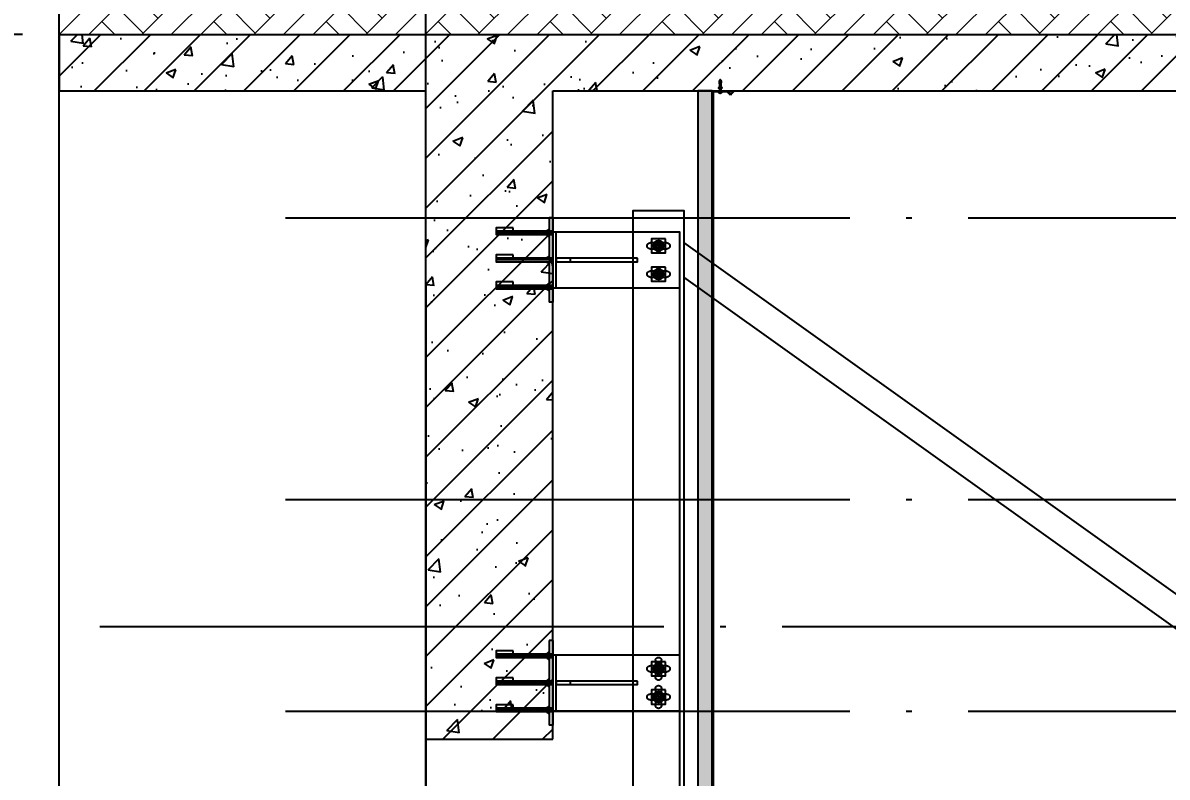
# Model space of a CAD drawing. Header units: millimetres. Extents: x 434053 to 1059003, y -2417481 to 936527.
# Drawn here: x 533379 to 537435, y -2235370 to -2232695 of the extents above; entities that cross this region are included whole.
import ezdxf

# ---------------------------------------------------------------- set-up
doc = ezdxf.new("R2010")
doc.units = ezdxf.units.MM
doc.header["$LTSCALE"] = 1000
doc.header["$MEASUREMENT"] = 0
for name, pattern in [('CENTER', [2, 1.25, -0.25, 0.25, -0.25]), ('DOTE', [2.4200000000000004, 2, -0.2, 0.02, -0.2]), ('HIDDEN', [9.524999999999999, 6.35, -3.175])]:
    doc.linetypes.add(name, pattern=pattern)
doc.layers.get('Defpoints').update_dxf_attribs({"color": 6})
doc.layers.add('A-DETL-0001', color=4, linetype='Continuous', lineweight=15)
for name, color, linetype in [('ALUM', 1, 'Continuous'), ('AXIS', 3, 'Continuous'), ('DOTE', 16, 'DOTE'), ('ELASTROMER-V', 241, 'Continuous'), ('FASTENER', 191, 'Continuous'), ('GRID', 8, 'CENTER'), ('INSUL', 8, 'HIDDEN'), ('PUB_DIM', 83, 'Continuous'), ('PUB_HATCH', 8, 'Continuous'), ('SILICONE', 8, 'Continuous'), ('STEEL', 3, 'Continuous'), ('STEEL-V', 71, 'Continuous'), ('WALL', 5, 'Continuous')]:
    doc.layers.add(name, color=color, linetype=linetype)
doc.styles.add('_TCH_DIM_T3', font='SIMPLEX', dxfattribs={"width": 0.7058823529411765, "bigfont": 'GBCBIG'})
doc.dimstyles.new('_TCH_ARCH&&50', dxfattribs={"dimtxt": 127.5, "dimasz": 50, "dimexe": 125, "dimexo": 150, "dimgap": 61.25000000000001, "dimtad": 1, "dimdec": 0, "dimzin": 0, "dimdsep": 46, "dimtxsty": '_TCH_DIM_T3', "dimblk": 'ARCHTICK', "dimcen": 0.09, "dimclrt": 7, "dimazin": 2, "dimtfac": 1, "dimtdec": 0, "dimtix": 1, "dimtmove": 2, "dimatfit": 3, "dimfxl": 1, "dimtolj": 1, "dimtzin": 0, "dimarcsym": 0})
pattern_1 = [(45, (-1713816.564053446, -1462982.770222605), (-88.38834764831843, 88.38834764831844), []), (49.99999999999999, (-1713816.564053446, -1462982.770222605), (358.6300913003767, -31.37606749129755), [37.5, -412.5]), (355, (-1713816.564053446, -1462982.770222605), (-69.3756668065, 376.0960668500059), [30, -330]), (100.4514, (-1713786.678213446, -1462985.384892605), (289.2546908570108, 344.7197710304768), [31.870095, -350.571056]), (46.18420000000002, (-1713816.564053446, -1462882.770222605), (533.6205243128222, -82.75950716450905), [56.24999999999999, -618.7499999999999]), (96.6356, (-1713772.095680946, -1462889.666876104), (467.3313527743517, 487.0589354502209), [47.805144, -525.8565]), (351.1842, (-1713816.564053446, -1462882.770222605), (467.3309725668136, 487.0593004626623), [45, -495]), (21, (-1713766.564053446, -1462907.770222605), (298.4535260592309, -201.3094453326694), [37.5, -412.5]), (326.0000000000001, (-1713766.564053446, -1462907.770222605), (121.6576659607909, 362.5750225234265), [30, -330]), (71.4514, (-1713741.692936945, -1462924.546025604), (420.111314290745, 161.2652483549762), [31.870095, -350.571056]), (37.50000000000001, (-1713816.564053446, -1462982.770222605), (6.079927658645334, 166.4469269156558), [0, -326, 0, -335, 0, -331.25]), (7.499999999999999, (-1713816.564053446, -1462982.770222605), (131.5347687210743, 197.2058559411801), [0, -191, 0, -318.5, 0, -126.25]), (327.5, (-1713928.064053446, -1462982.770222605), (266.9112180862045, -11.27743586718988), [0, -125, 0, -390, 0, -517.5]), (317.5, (-1713978.064053446, -1462982.770222605), (291.5930846711931, 50.05249116615887), [0, -162.5, 0, -259, 0, -367.5])]

# ---------------------------------------------------------------- blocks, each defined once
blk = doc.blocks.new('*U520')
at = {"layer": 'GRID', "linetype": 'ByBlock'}
for p, q in [((-96, 0), (-96, -200)), ((0, 0), (0, -200)), ((96, 0), (96, -200))]:
    blk.add_line(p, q, dxfattribs=at)
at = {"layer": 'SILICONE', "linetype": 'ByBlock'}
for p, q in [((-89, -1), (-103, -1)), ((-89, -2), (-103, -2)), ((-89, -3), (-103, -3)), ((-89, -4), (-103, -4)), ((-102, -5), (-103, -5)), ((-102, -6), (-103, -6)), ((-102, -7), (-103, -7)), ((-102, -8), (-103, -8)), ((-102, -9), (-103, -9)), ((-102, -10), (-103, -10)), ((-102, -11), (-103, -11)), ((-89, -5), (-90, -5)), ((-89, -6), (-90, -6)), ((-89, -7), (-90, -7)), ((-89, -8), (-90, -8)), ((-89, -9), (-90, -9)), ((-89, -10), (-90, -10)), ((-89, -11), (-90, -11)), ((7, -1), (-7, -1)), ((7, -2), (-7, -2)), ((7, -3), (-7, -3)), ((7, -4), (-7, -4)), ((-6, -5), (-7, -5)), ((-6, -6), (-7, -6)), ((-6, -7), (-7, -7)), ((-6, -8), (-7, -8)), ((-6, -9), (-7, -9)), ((-6, -10), (-7, -10)), ((-6, -11), (-7, -11)), ((7, -5), (6, -5)), ((7, -6), (6, -6)), ((7, -7), (6, -7)), ((7, -8), (6, -8)), ((7, -9), (6, -9)), ((7, -10), (6, -10)), ((7, -11), (6, -11)), ((103, -1), (89, -1)), ((103, -2), (89, -2)), ((103, -3), (89, -3)), ((103, -4), (89, -4)), ((90, -5), (89, -5)), ((90, -6), (89, -6)), ((90, -7), (89, -7)), ((90, -8), (89, -8)), ((90, -9), (89, -9)), ((90, -10), (89, -10)), ((90, -11), (89, -11)), ((103, -5), (102, -5)), ((103, -6), (102, -6)), ((103, -7), (102, -7)), ((103, -8), (102, -8)), ((103, -9), (102, -9)), ((103, -10), (102, -10)), ((103, -11), (102, -11))]:
    blk.add_line(p, q, dxfattribs=at)
for centre, radius, start, end in [((-96.75735931290546, -6.75735931287636), 14.24264068711898, 201.5981609834777, 248.4018390149718), ((-96.75735931290546, -6.75735931287636), 13.24264068711898, 203.3215476098653, 246.6784523904648), ((-96.75735931290546, -6.75735931287636), 12.24264068711898, 205.3551526339739, 244.6448473686435), ((-96.75735931290546, -6.75735931287636), 11.24264068711898, 207.7955251478952, 242.2044748491145), ((-96.75735931290546, -6.75735931287636), 10.24264068711898, 210.786778269176, 239.213221730824), ((-96.75735931290546, -6.75735931287636), 9.242640687118977, 214.5568206108043, 235.4431793903552), ((-96.75735931290546, -6.75735931287636), 8.242640687118977, 219.4970855409044, 230.5029144567482), ((-95.24264068715274, -6.75735931287636), 14.24264068711898, 291.5981609834777, 338.4018390165223), ((-95.24264068715274, -6.75735931287636), 13.24264068711898, 293.3215476095352, 336.6784523901347), ((-95.24264068715274, -6.75735931287636), 12.24264068711898, 295.3551526339739, 334.6448473660261), ((-95.24264068715274, -6.75735931287636), 11.24264068711898, 297.7955251478951, 332.2044748521048), ((-95.24264068715274, -6.75735931287636), 10.24264068711898, 300.786778269176, 329.2132217308239), ((-95.24264068715274, -6.75735931287636), 9.242640687118977, 304.5568206126506, 325.4431793873494), ((-95.24264068715274, -6.75735931287636), 8.242640687118977, 309.4970855432518, 320.5029144567482), ((-0.7573593128763605, -6.75735931287636), 14.24264068711898, 201.5981609834777, 248.4018390149718), ((-0.7573593128763605, -6.75735931287636), 13.24264068711898, 203.3215476098653, 246.6784523904648), ((-0.7573593128763605, -6.75735931287636), 12.24264068711898, 205.3551526339739, 244.6448473686435), ((-0.7573593128763605, -6.75735931287636), 11.24264068711898, 207.7955251478952, 242.2044748491145), ((-0.7573593128763605, -6.75735931287636), 10.24264068711898, 210.786778269176, 239.213221730824), ((-0.7573593128763605, -6.75735931287636), 9.242640687118977, 214.5568206108043, 235.4431793903552), ((-0.7573593128763605, -6.75735931287636), 8.242640687118977, 219.4970855409044, 230.5029144567482), ((0.7573593128763605, -6.75735931287636), 14.24264068711898, 291.5981609834777, 338.4018390165223), ((0.7573593128763605, -6.75735931287636), 13.24264068711898, 293.3215476095352, 336.6784523901347), ((0.7573593128763605, -6.75735931287636), 12.24264068711898, 295.3551526339739, 334.6448473660261), ((0.7573593128763605, -6.75735931287636), 11.24264068711898, 297.7955251478951, 332.2044748521048), ((0.7573593128763605, -6.75735931287636), 10.24264068711898, 300.786778269176, 329.2132217308239), ((0.7573593128763605, -6.75735931287636), 9.242640687118977, 304.5568206126506, 325.4431793873494), ((0.7573593128763605, -6.75735931287636), 8.242640687118977, 309.4970855432518, 320.5029144567482), ((95.24264068709454, -6.75735931287636), 14.24264068711898, 201.5981609834777, 248.4018390149718), ((95.24264068709454, -6.75735931287636), 13.24264068711898, 203.3215476098653, 246.6784523904648), ((95.24264068709454, -6.75735931287636), 12.24264068711898, 205.3551526339739, 244.6448473686435), ((95.24264068709454, -6.75735931287636), 11.24264068711898, 207.7955251478952, 242.2044748491145), ((95.24264068709454, -6.75735931287636), 10.24264068711898, 210.786778269176, 239.213221730824), ((95.24264068709454, -6.75735931287636), 9.242640687118977, 214.5568206108043, 235.4431793903552), ((95.24264068709454, -6.75735931287636), 8.242640687118977, 219.4970855409044, 230.5029144567482), ((96.75735931284726, -6.75735931287636), 14.24264068711898, 291.5981609834777, 338.4018390165223), ((96.75735931284726, -6.75735931287636), 13.24264068711898, 293.3215476095352, 336.6784523901347), ((96.75735931284726, -6.75735931287636), 12.24264068711898, 295.3551526339739, 334.6448473660261), ((96.75735931284726, -6.75735931287636), 11.24264068711898, 297.7955251478951, 332.2044748521048), ((96.75735931284726, -6.75735931287636), 10.24264068711898, 300.786778269176, 329.2132217308239), ((96.75735931284726, -6.75735931287636), 9.242640687118977, 304.5568206126506, 325.4431793873494), ((96.75735931284726, -6.75735931287636), 8.242640687118977, 309.4970855432518, 320.5029144567482)]:
    blk.add_arc(centre, radius, start, end, dxfattribs=at)
at = {"layer": 'STEEL', "linetype": 'ByBlock'}
for p, q in [((-150, 0), (-150, -12)), ((150, 0), (-150, 0)), ((150, 0), (150, -12)), ((-102, -12), (-150, -12)), ((-21, -12), (-90.0000000000291, -12)), ((-6, -12), (-21, -12)), ((90, -12), (6, -12)), ((150, -12), (102, -12))]:
    blk.add_line(p, q, dxfattribs=at)
for points in [[(-103, 0), (-103, -12)], [(-89, -12), (-89, 0)], [(-7, 0), (-7, -12)], [(7, -12), (7, 0)], [(89, 0), (89, -12)], [(103, -12), (103, 0)]]:
    blk.add_lwpolyline(points, dxfattribs=at)
for points in [[(-90, -4), (-90, -200), (-102, -200), (-102, -4)], [(6, -4), (6, -200), (-6, -200), (-6, -4)], [(102, -4), (102, -200), (90, -200), (90, -4)], [(-78, -140), (-78, -200), (-90, -200), (-90, -140)], [(18, -140), (18, -200), (6, -200), (6, -140)], [(114, -140), (114, -200), (102, -200), (102, -140)]]:
    blk.add_lwpolyline(points, close=True, dxfattribs=at)
blk = doc.blocks.new('M20.1')
at = {"color": 0, "linetype": 'ByBlock'}
blk.add_lwpolyline([(-8.660254037844368, 15), (-17.32050807568879, 0), (-8.660254037844368, -15), (8.660254037844368, -15), (17.32050807568879, 0), (8.660254037844425, 15)], close=True, dxfattribs=at)
for radius in [18.5, 15, 10]:
    blk.add_circle((0, 0), radius, dxfattribs=at)
at = {"color": 0, "linetype": 'HIDDEN'}
blk.add_arc((0, 0), 8.5, 162.0000000001179, 108.0000000000263, dxfattribs=at)
blk = doc.blocks.new('*U514')
at = {"color": 0, "linetype": 'ByBlock'}
for p, q in [((-2.000000000000454, 0), (-2.000000000000454, -4.000000199753231)), ((1.999999999999545, 0), (1.999999999999545, -4.000000199753231))]:
    blk.add_line(p, q, dxfattribs=at)
blk.add_lwpolyline([(-3.631647999078154, 2.137003523466773, -0.0990596780167006), (-0.9599999999996952, 3.055712998712806), (-0.9599999999996952, 2.729140914976596), (0.9599999999996952, 2.729140914976596), (0.9599999999996952, 3.055712998712806, -0.0990596780167006), (3.631647999078154, 2.137003523466773, -0.2665876613401604), (4.199999999999477, 1.146785520481898), (4.199999999999477, 0.2400000000006912, -0.4142135623730937), (3.959999999999695, 0), (-3.959999999999695, 0, -0.4142135623731049), (-4.200000000000613, 0.2400000000006912), (-4.200000000000613, 1.146785520481898, -0.2665876613401604)], format="xyb", close=True, dxfattribs=at)
blk.add_lwpolyline([(-6.855000000000018, -13.49600019975332), (-3.000000000000453, -18.09200019975333), (-2.250000000000454, -18.46700019975333), (-2.250000000000454, -19.21700019975333), (-3.000000000000453, -19.21700019975333), (-3.000000000000453, -19.59200019975333), (-2.250000000000454, -19.96700019975333), (-2.250000000000454, -20.71700019975333), (-3.000000000000453, -20.71700019975333), (-3.000000000000453, -21.09200019975333), (-2.250000000000454, -21.46700019975333), (-2.250000000000454, -22.21700019975333), (-3.000000000000453, -22.21700019975333), (-3.000000000000453, -22.59200019975333), (-2.250000000000454, -22.96700019975333), (-2.250000000000454, -23.71700019975333), (-3.000000000000453, -23.71700019975333), (-3.000000000000453, -24.09200019975333), (-2.250000000000454, -24.46700019975333), (-2.250000000000454, -25.05650019975338), (-3.059999999999945, -24.98600019975311), (-3.105000000000018, -25.35950019975326), (-2.384999999999763, -25.79750019975335), (-2.445000000000163, -26.54450019975319), (-3.195000000000163, -26.48000019975325), (-3.224999999999909, -26.85350019975294), (-2.519999999999981, -27.29150019975349), (-2.580000000000381, -28.04000019975319), (-3.330000000000382, -27.97400019975339), (-3.360000000000127, -28.34750019975309), (-2.639999999999872, -28.78700019975349), (-2.7150000000006, -29.53400019975334), (-3.4650000000006, -29.46800019975354), (-3.494999999999436, -29.84150019975323), (-2.77500000000009, -30.28100019975317), (-2.849999999999909, -31.02800019975348), (-3.584999999999581, -30.96200019975322), (-3.615000000000236, -31.33550019975337), (-2.910000000000309, -31.77500019975331), (-2.969999999999799, -32.52200019975317), (-3.719999999999799, -32.45750019975322), (-3.750000000000453, -32.83100019975337), (-3.045000000000527, -33.26900019975301), (-3.105000000000018, -34.0160001997533), (-3.855000000000018, -33.95150019975291), (-3.884999999999764, -34.32500019975351), (-3.164999999999508, -34.76300019975315), (-3.240000000000236, -35.5115001997533), (-3.974999999999909, -35.44550019975305), (-4.019999999999982, -35.81900019975319), (-3.299999999999727, -36.25850019975359), (-3.360000000000127, -37.00550019975299), (-4.110000000000127, -36.93950019975319), (-4.139999999999872, -37.31300019975334), (-3.434999999999945, -37.75250019975329), (-3.494999999999436, -38.49950019975313), (-4.244999999999436, -38.43350019975333), (-4.27500000000009, -38.80700019975302), (-1.724999999999909, -39.78350019975323), (-0.3750000000004547, -24.38750019975351), (-0.3750000000004547, -15.38000019975334), (0.3749999999995452, -15.38000019975334), (0.3749999999995452, -24.38750019975351), (1.724999999999909, -39.78350019975323), (4.27500000000009, -38.80700019975302), (4.230000000000018, -38.43350019975333), (3.495000000000345, -38.49950019975313), (3.419999999999618, -37.75250019975329), (4.139999999999872, -37.31300019975334), (4.110000000000127, -36.93950019975319), (3.360000000000127, -37.00550019975299), (3.284999999999399, -36.25850019975359), (4.005000000000563, -35.81900019975319), (3.974999999999909, -35.44550019975305), (3.224999999999909, -35.5115001997533), (3.165000000000418, -34.76300019975315), (3.870000000000345, -34.32500019975351), (3.83999999999969, -33.95150019975291), (3.08999999999969, -34.0160001997533), (3.0300000000002, -33.26900019975301), (3.749999999999545, -32.83100019975337), (3.704999999999472, -32.45750019975322), (2.969999999999799, -32.52200019975317), (2.894999999999981, -31.77500019975331), (3.615000000000236, -31.33550019975337), (3.585000000000491, -30.96200019975322), (2.835000000000491, -31.02800019975348), (2.77500000000009, -30.28100019975317), (3.480000000000018, -29.84150019975323), (3.450000000000272, -29.46800019975354), (2.700000000000272, -29.53400019975334), (2.639999999999872, -28.78700019975349), (3.344999999999799, -28.34750019975309), (3.315000000000054, -27.97400019975339), (2.565000000000054, -28.04000019975319), (2.505000000000563, -27.29150019975349), (3.224999999999909, -26.85350019975294), (3.195000000000163, -26.48000019975325), (2.445000000000163, -26.54450019975319), (2.370000000000345, -25.79750019975335), (3.08999999999969, -25.35950019975326), (3.059999999999945, -24.98600019975311), (2.249999999999545, -25.05650019975338), (2.249999999999545, -24.46700019975333), (2.999999999999545, -24.09200019975333), (2.999999999999545, -23.71700019975333), (2.249999999999545, -23.71700019975333), (2.249999999999545, -22.96700019975333), (2.999999999999545, -22.59200019975333), (2.999999999999545, -22.21700019975333), (2.249999999999545, -22.21700019975333), (2.249999999999545, -21.46700019975333), (2.999999999999545, -21.09200019975333), (2.999999999999545, -20.71700019975333), (2.249999999999545, -20.71700019975333), (2.249999999999545, -19.96700019975333), (2.999999999999545, -19.59200019975333), (2.999999999999545, -19.21700019975333), (2.249999999999545, -19.21700019975333), (2.249999999999545, -18.46700019975333), (2.999999999999545, -18.09200019975333), (6.855000000000018, -13.49600019975332), (6.284999999999398, -13.01450019975346), (2.325000000000272, -17.71700019975333), (2.249999999999545, -17.71700019975333), (2.249999999999545, -16.96700019975333), (2.999999999999545, -16.59200019975333), (2.999999999999545, -15.84200019975333), (2.249999999999545, -15.84200019975333), (2.249999999999545, -15.46700019975333), (2.999999999999545, -15.46700019975333), (2.999999999999545, -4.000000199753231), (-3.000000000000453, -4.000000199753231), (-3.000000000000453, -15.46700019975333), (-2.250000000000454, -15.46700019975333), (-2.250000000000454, -15.84200019975333), (-3.000000000000453, -15.84200019975333), (-3.000000000000453, -16.59200019975333), (-2.250000000000454, -16.96700019975333), (-2.250000000000454, -17.71700019975333), (-2.3400000000006, -17.71700019975333), (-6.285000000000308, -13.01450019975346)], close=True, dxfattribs=at)
blk.add_lwpolyline([(-2.000000000000454, -39.67819137622382), (-2.000000000000454, -42.00724657656473), (-4.547e-13, -44.00000019975322), (1.999999999999545, -41.99270092968027), (1.999999999999545, -39.67819137622382)], dxfattribs=at)
blk = doc.blocks.new('*U515')
at = {"layer": 'INSUL'}
h = blk.add_hatch(dxfattribs=at)
h.set_pattern_fill('保温棉50', color=256, scale=2.5, angle=90, pattern_type=2)
h.set_pattern_definition([(108.4349488229, (2.499999999988631, -7.5), (-49.99999999996777, 130.0000000001095), [15.8115, -142.3023830085]), (18.43494882299999, (-47.50000000001137, -22.5), (99.99999999997308, 40.00000000013291), [47.435, -110.6788830085]), (71.565051177, (-2.500000000011369, -7.5), (3.514311404525923e-11, 19.99999999998654), [15.8115, -142.3023830084999]), (161.5650511771, (-2.500000000011369, 7.5), (-50.00000000005318, 10.00000000000964), [47.435, -110.6788830085])])
h.paths.add_polyline_path([(-1.13686837721616e-11, 0), (49.99999999998863, 0), (49.99999999998863, 2565.000002610908), (-1.13686837721616e-11, 2565.000002610908)])
blk.add_lwpolyline([(-1.13686837721616e-11, 0), (49.99999999998863, 0), (49.99999999998863, 2565.000002610908), (-1.13686837721616e-11, 2565.000002610908)], close=True, dxfattribs=at)
blk = doc.blocks.new('A$C56EA6F4E')
at = {"layer": 'SILICONE', "linetype": 'ByBlock'}
h = blk.add_hatch(dxfattribs=at)
h.set_pattern_fill('AR-SAND', color=256, angle=180, style=0)
h.set_pattern_definition([(217.5, (92180.53450524044, 97314.6935154771), (0.06299335810960792, -1.926823769013159), [0, -1.52, 0, -1.7, 0, -1.625]), (187.5, (92180.53450524044, 97314.6935154771), (-1.769776705267728, -2.82214606522974), [0, -0.82, 0, -1.37, 0, -0.525]), (147.5, (92181.76450524043, 97314.6935154771), (-3.114141861751495, -0.00565905353696456), [0, -0.5, 0, -1.8, 0, -2.35]), (137.5, (92181.76450524043, 97314.6935154771), (-3.006126604572294, -0.877675564934249), [0, -0.25, 0, -1.18, 0, -1.35])])
h.paths.add_polyline_path([(10386.51635660767, 20785.77405758994), (10398.63380351267, 20797.2668690253), (10398.63380351267, 20799.2668690253), (10374.33207056345, 20799.2668690253)])
at = {"layer": 'SILICONE'}
h = blk.add_hatch(dxfattribs=at)
h.set_pattern_fill('AR-SAND', color=256, angle=-2.544443745170813e-14, style=0)
h.set_pattern_definition([(37.49999999999994, (-12226.54885232862, -41607.20814190515), (-0.06299335810960574, 1.926823769013159), [0, -1.519999999999992, 0, -1.699999999999992, 0, -1.624999999999992]), (7.49999999999985, (-12226.54885232862, -41607.20814190515), (1.76977670526773, 2.822146065229738), [0, -0.8199999999999998, 0, -1.37, 0, -0.5249999999999999]), (327.4999999999998, (-12227.7788523286, -41607.20814190515), (3.114141861751495, 0.005659053536961126), [0, -0.4999999999999996, 0, -1.799999999999998, 0, -2.349999999999997]), (317.4999999999999, (-12227.7788523286, -41607.20814190515), (3.006126604572294, 0.8776755649342456), [0, -0.2499999999999993, 0, -1.179999999999995, 0, -1.349999999999995])])
edge = h.paths.add_edge_path()
edge.add_line((10432.06051435811, 20795.26686924277), (10417.45544140576, 20795.26686882554))
edge.add_arc((10424.75797779846, 20798.1881101965), 7.8651566362269, 201.8029435911539, 338.1970596810862)
at = {"layer": 'ALUM', "linetype": 'ByBlock'}
blk.add_lwpolyline([(10387.89267401234, 20784.32293719426), (10399.43140965025, 20795.2668690253), (10449.46963574388, 20795.2668690253), (10449.46963574388, 18224.27192757837), (10440.08809461258, 18213.82157695573), (10441.57636527461, 18212.48551915912), (10451.46963574388, 18223.50589883467), (10451.46963574388, 20797.2668690253), (10398.63380351267, 20797.2668690253), (10386.51635660767, 20785.77405758994)], close=True, dxfattribs=at)
at = {"layer": 'ELASTROMER-V'}
blk.add_lwpolyline([(10398.63380351267, 20797.2668690253), (10451.46963574388, 20797.2668690253), (10451.46963574388, 20799.2668690253), (10398.63380351267, 20799.2668690253)], close=True, dxfattribs=at)
at = {"layer": 'GRID'}
for p, q in [((10618.46963641257, 20249.2668690253), (10668.46963641257, 20249.2668690253)), ((10643.46963641257, 20274.2668690253), (10643.46963641257, 20224.2668690253)), ((10643.46963641257, 20174.2668690253), (10643.46963641257, 20124.2668690253)), ((10618.46963641257, 20149.2668690253), (10668.46963641257, 20149.2668690253)), ((10618.46963641257, 18749.26686902577), (10668.46963641257, 18749.26686902577)), ((10643.46963641257, 18774.26686902577), (10643.46963641257, 18724.26686902577)), ((10643.46963641257, 18674.26686902577), (10643.46963641257, 18624.26686902577)), ((10618.46963641257, 18649.26686902577), (10668.46963641257, 18649.26686902577))]:
    blk.add_line(p, q, dxfattribs=at)
at = {"layer": 'SILICONE'}
blk.add_lwpolyline([(10386.51635660767, 20785.77405758994), (10398.63380351267, 20797.2668690253), (10398.63380351267, 20799.2668690253), (10374.33207056345, 20799.2668690253)], close=True, dxfattribs=at)
blk.add_lwpolyline([(10432.06051435811, 20795.26686924277), (10417.45544140576, 20795.266868826, 0.6770134583177566), (10432.06051435811, 20795.26686924277, 0.3678191468024997)], format="xyb", dxfattribs=at)
at = {"layer": 'STEEL'}
for p, q in [((11006.46963641257, 20099.2668690253), (11006.46963641257, 20299.2668690253)), ((10956.46963641257, 20205.2668690253), (10956.46963641257, 20193.2668690253)), ((11006.46963641257, 18599.26686902577), (11006.46963641257, 18799.26686902577)), ((10956.46963641257, 18705.26686902577), (10956.46963641257, 18693.26686902577))]:
    blk.add_line(p, q, dxfattribs=at)
for points in [[(10568.46963641257, 20099.2668690253), (11018.46963634808, 20099.2668690253), (11018.46963634808, 20299.2668690253), (10568.46963641257, 20299.2668690253)], [(10618.46963641257, 20274.2668690253), (10668.46963641257, 20274.2668690253), (10668.46963641257, 20224.2668690253), (10618.46963641257, 20224.2668690253)], [(10718.46963641257, 20205.2668690253), (11006.46963641257, 20205.2668690253), (11006.46963641257, 20193.2668690253), (10718.46963641257, 20193.2668690253)], [(10618.46963641257, 20174.2668690253), (10668.46963641257, 20174.2668690253), (10668.46963641257, 20124.2668690253), (10618.46963641257, 20124.2668690253)], [(10568.46963641257, 18599.26686902577), (11018.46963634808, 18599.26686902577), (11018.46963634808, 18799.26686902577), (10568.46963641257, 18799.26686902577)], [(10618.46963641257, 18774.26686902577), (10668.46963641257, 18774.26686902577), (10668.46963641257, 18724.26686902577), (10618.46963641257, 18724.26686902577)], [(10718.46963641257, 18705.26686902577), (11006.46963641257, 18705.26686902577), (11006.46963641257, 18693.26686902577), (10718.46963641257, 18693.26686902577)]]:
    blk.add_lwpolyline(points, close=True, dxfattribs=at)
at = {"layer": 'STEEL-V'}
for p, q in [((7943.464654374984, 18395.71996173263), (10553.46963641257, 20260.71996434359)), ((8029.466201140312, 18334.26686641481), (10553.46963641257, 20137.81377370749))]:
    blk.add_line(p, q, dxfattribs=at)
blk.add_lwpolyline([(10733.46963641257, 18249.26686907746), (10733.46963641257, 20374.2668690253), (10553.46963641257, 20374.2668690253), (10553.46963641257, 18249.26686907746)], dxfattribs=at)
at = {"layer": 'STEEL-V', "linetype": 'HIDDEN'}
for points in [[(10613.46963641257, 20238.7668690253, -0.9999999999999999), (10613.46963641257, 20259.7668690253), (10673.46963641257, 20259.7668690253, -0.9999999999999999), (10673.46963641257, 20238.7668690253)], [(10613.46963641257, 20138.7668690253, -0.9999999999999999), (10613.46963641257, 20159.7668690253), (10673.46963641257, 20159.7668690253, -0.9999999999999999), (10673.46963641257, 20138.7668690253)], [(10632.96963641257, 18779.26686902577, -0.9999999999999999), (10653.96963641257, 18779.26686902577), (10653.96963641257, 18719.26686902577, -0.9999999999999999), (10632.96963641257, 18719.26686902577)], [(10613.46963641257, 18738.76686902577, -0.9999999999999999), (10613.46963641257, 18759.76686902577), (10673.46963641257, 18759.76686902577, -0.9999999999999999), (10673.46963641257, 18738.76686902577)], [(10632.96963641257, 18679.26686902577, -0.9999999999999999), (10653.96963641257, 18679.26686902577), (10653.96963641257, 18619.26686902577, -0.9999999999999999), (10632.96963641257, 18619.26686902577)], [(10613.46963641257, 18638.76686902577, -0.9999999999999999), (10613.46963641257, 18659.76686902577), (10673.46963641257, 18659.76686902577, -0.9999999999999999), (10673.46963641257, 18638.76686902577)]]:
    blk.add_lwpolyline(points, format="xyb", close=True, dxfattribs=at)
at = {"layer": 'STEEL-V'}
blk.add_lwpolyline([(10618.46963641257, 18674.26686902577), (10668.46963641257, 18674.26686902577), (10668.46963641257, 18624.26686902577), (10618.46963641257, 18624.26686902577)], close=True, dxfattribs=at)
at = {"linetype": 'ByBlock', "extrusion": (0, 0, -1), "xscale": -1.000000000000001, "zscale": -1.000000000000001, "rotation": 270}
for p in [(-11018.46963641257, 20199.2668690253), (-11018.46963634808, 18699.26686902577)]:
    blk.add_blockref('*U520', p, dxfattribs=at)
at = {"layer": 'FASTENER', "xscale": -1, "rotation": 180}
blk.add_blockref('*U514', (10424.4505224973, 20795.266868826), dxfattribs=at)
at = {"layer": 'FASTENER', "extrusion": (0, 0, -1), "xscale": -1, "zscale": -1}
for p in [(-10643.46963641257, 20249.2668690253), (-10643.46963641257, 20149.2668690253), (-10643.46963641257, 18749.26686902577), (-10643.46963641257, 18649.26686902577)]:
    blk.add_blockref('M20.1', p, dxfattribs=at)
at = {"layer": 'INSUL', "xscale": -1}
blk.add_blockref('*U515', (10503.46963576204, 18234.26686641481), dxfattribs=at)
blk = doc.blocks.new('_ArchTick')
at = {"color": 0, "linetype": 'ByBlock', "const_width": 0.4}
blk.add_lwpolyline([(-0.5, -0.5), (0.5, 0.5)], dxfattribs=at)
blk = doc.blocks.new('*D2280')
at = {"layer": 'Defpoints', "color": 0, "transparency": 16777216}
for p in [(534807.1356449618, -2233474.40180732), (535707.1357777427, -2233474.40180732), (535707.1357777427, -2236382.901807318)]:
    blk.add_point(p, dxfattribs=at)
at = {"layer": 'PUB_DIM', "color": 0, "lineweight": -2, "transparency": 16777216}
for p, q in [((534807.1356449618, -2233624.40180732), (534807.1356449618, -2236507.901807318)), ((535707.1357777427, -2233624.40180732), (535707.1357777427, -2236507.901807318)), ((534807.1356449618, -2236382.901807318), (535707.1357777427, -2236382.901807318))]:
    blk.add_line(p, q, dxfattribs=at)
at = {"layer": 'PUB_DIM', "color": 0, "lineweight": -2, "transparency": 16777216, "xscale": 50, "yscale": 50, "zscale": 50, "rotation": 180}
blk.add_blockref('_ArchTick', (534807.1356449618, -2236382.901807318), dxfattribs=at)
at = {"layer": 'PUB_DIM', "color": 0, "lineweight": -2, "transparency": 16777216, "xscale": 50, "yscale": 50, "zscale": 50}
blk.add_blockref('_ArchTick', (535707.1357777427, -2236382.901807318), dxfattribs=at)
at = {"layer": 'PUB_DIM', "color": 7, "transparency": 16777216, "insert": (535257.1357113523, -2236257.901807318), "char_height": 127.5, "attachment_point": 5, "style": '_TCH_DIM_T3'}
blk.add_mtext('\\A1;900', dxfattribs=at)
blk = doc.blocks.new('*D2281')
at = {"layer": 'Defpoints', "color": 0, "transparency": 16777216}
for p in [(535707.1357777432, -2233474.40180732), (538807.1357733469, -2233474.40180732), (538807.1357733469, -2236382.901807318)]:
    blk.add_point(p, dxfattribs=at)
at = {"layer": 'PUB_DIM', "color": 0, "lineweight": -2, "transparency": 16777216}
for p, q in [((535707.1357777432, -2233624.40180732), (535707.1357777432, -2236507.901807318)), ((538807.1357733469, -2233624.40180732), (538807.1357733469, -2236507.901807318)), ((535707.1357777432, -2236382.901807318), (538807.1357733469, -2236382.901807318))]:
    blk.add_line(p, q, dxfattribs=at)
at = {"layer": 'PUB_DIM', "color": 0, "lineweight": -2, "transparency": 16777216, "xscale": 50, "yscale": 50, "zscale": 50, "rotation": 180}
blk.add_blockref('_ArchTick', (535707.1357777432, -2236382.901807318), dxfattribs=at)
at = {"layer": 'PUB_DIM', "color": 0, "lineweight": -2, "transparency": 16777216, "xscale": 50, "yscale": 50, "zscale": 50}
blk.add_blockref('_ArchTick', (538807.1357733469, -2236382.901807318), dxfattribs=at)
at = {"layer": 'PUB_DIM', "color": 7, "transparency": 16777216, "insert": (537257.135775545, -2236257.901807318), "char_height": 127.5, "attachment_point": 5, "style": '_TCH_DIM_T3'}
blk.add_mtext('\\A1;3100', dxfattribs=at)
blk = doc.blocks.new('*D2304')
at = {"layer": 'Defpoints', "color": 0, "transparency": 16777216}
for p in [(533241.0671955054, -2231535.662089621), (533527.5671955054, -2231535.662089621), (533527.5671955054, -2232735.662089488)]:
    blk.add_point(p, dxfattribs=at)
at = {"layer": 'PUB_DIM', "color": 0, "lineweight": -2, "transparency": 16777216}
for p, q in [((533377.5671955054, -2231535.662089621), (533116.0671955054, -2231535.662089621)), ((533241.0671955054, -2232735.662089488), (533241.0671955054, -2231535.662089621)), ((533377.5671955054, -2232735.662089488), (533116.0671955054, -2232735.662089488))]:
    blk.add_line(p, q, dxfattribs=at)
at = {"layer": 'PUB_DIM', "color": 0, "lineweight": -2, "transparency": 16777216, "xscale": 50, "yscale": 50, "zscale": 50}
for p, rotation in [((533241.0671955054, -2231535.662089621), 90), ((533241.0671955054, -2232735.662089488), 270)]:
    blk.add_blockref('_ArchTick', p, dxfattribs=dict(at, rotation=rotation))
at = {"layer": 'PUB_DIM', "color": 7, "transparency": 16777216, "insert": (533116.0671955057, -2232135.662089555), "char_height": 127.5, "attachment_point": 5, "rotation": 90, "style": '_TCH_DIM_T3'}
blk.add_mtext('\\A1;1200', dxfattribs=at)
blk = doc.blocks.new('*D2305')
at = {"layer": 'Defpoints', "color": 0, "transparency": 16777216}
for p in [(533241.0671955054, -2232735.662089488), (533527.5671955054, -2232735.662089488), (533527.5671955054, -2239035.662089621)]:
    blk.add_point(p, dxfattribs=at)
at = {"layer": 'PUB_DIM', "color": 0, "lineweight": -2, "transparency": 16777216}
for p, q in [((533377.5671955054, -2232735.662089488), (533116.0671955054, -2232735.662089488)), ((533241.0671955054, -2239035.662089621), (533241.0671955054, -2232735.662089488)), ((533377.5671955054, -2239035.662089621), (533116.0671955054, -2239035.662089621))]:
    blk.add_line(p, q, dxfattribs=at)
at = {"layer": 'PUB_DIM', "color": 0, "lineweight": -2, "transparency": 16777216, "xscale": 50, "yscale": 50, "zscale": 50}
for p, rotation in [((533241.0671955054, -2232735.662089488), 90), ((533241.0671955054, -2239035.662089621), 270)]:
    blk.add_blockref('_ArchTick', p, dxfattribs=dict(at, rotation=rotation))
at = {"layer": 'PUB_DIM', "color": 7, "transparency": 16777216, "insert": (533116.0671955057, -2235885.662089555), "char_height": 127.5, "attachment_point": 5, "rotation": 90, "style": '_TCH_DIM_T3'}
blk.add_mtext('\\A1;6300', dxfattribs=at)

msp = doc.modelspace()

# ---------------------------------------------------------------- hatches: boundary and pattern name
at = {"layer": 'A-DETL-0001'}
h = msp.add_hatch(dxfattribs=at)
h.set_pattern_fill('夯实土壤', color=8, scale=50)
h.set_pattern_definition([(45, (-2361461.864355038, -1404018.16208962), (-198.6970055134198, 198.6970055134199), []), (45, (-2361356.864355038, -1404018.16208962), (-198.6970055134198, 198.6970055134199), []), (45, (-2361251.864355038, -1404018.16208962), (-198.6970055134198, 198.6970055134199), []), (135, (-2361461.864355038, -1404018.16208962), (-198.6970055134199, -198.6970055134198), [132.5, -148.5]), (135, (-2361409.364355038, -1403965.66208962), (-198.6970055134199, -198.6970055134198), [132.5, -148.5]), (135, (-2361356.864355038, -1403913.16208962), (-198.6970055134199, -198.6970055134198), [132.5, -148.5])])
edge = h.paths.add_edge_path()
edge.add_line((538907.135645178, -2231635.662089555), (538607.1356452033, -2231635.662089621))
edge.add_line((538607.1356452033, -2231635.662089621), (538607.1356452033, -2232635.662089622))
edge.add_arc((538557.1356452042, -2232635.662089623), 49.99999999906868, -90.00000000106718, 1.0671783456928097e-09, ccw=False)
edge.add_line((538557.1356452033, -2232685.662089622), (538157.1356452033, -2232685.662089622))
edge.add_arc((538157.1356452033, -2232635.662089622), 50, 180, 270, ccw=False)
edge.add_line((538107.1356452033, -2232635.662089622), (538107.1356452033, -2231635.662089621))
edge.add_line((538107.1356452033, -2231635.662089621), (533507.1356452019, -2231535.662089621))
edge.add_line((533507.1356452019, -2231535.662089621), (533507.1356452021, -2232735.662089488))
edge.add_line((533507.1356452021, -2232735.662089488), (538907.1356451773, -2232735.662089422))
edge.add_line((538907.1356451773, -2232735.662089422), (538907.135645178, -2231635.662089555))
at = {"layer": 'PUB_HATCH'}
h = msp.add_hatch(dxfattribs=at)
h.set_pattern_fill('钢筋混凝土', color=256, scale=50, style=0)
h.set_pattern_definition(pattern_1)
h.paths.add_polyline_path([(533507.1356452019, -2232935.662089488), (534807.1356452423, -2232935.662089488), (535040.4689785627, -2232868.995422813), (535057.1356452024, -2232735.662089488), (533507.1356452019, -2232735.662089488)])
h = msp.add_hatch(dxfattribs=at)
h.set_pattern_fill('钢筋混凝土', color=256, scale=50, style=0)
h.set_pattern_definition(pattern_1)
h.paths.add_polyline_path([(535040.4689785627, -2232868.995422814), (535257.1356452433, -2232935.662089463), (538707.1356454664, -2232935.662089463), (538907.1356452749, -2232802.32875616), (538907.1356451558, -2232735.662089527), (535057.1356452024, -2232735.662089488)])
h = msp.add_hatch(dxfattribs=at)
h.set_pattern_fill('钢筋混凝土', color=256, scale=50, style=0)
h.set_pattern_definition(pattern_1)
h.paths.add_polyline_path([(535257.1356452024, -2235235.662089663), (535257.1356452433, -2232935.662089463), (535040.4689785627, -2232868.995422814), (534807.1356452423, -2232935.662089488), (534807.1356452024, -2235235.662089663)])

# ---------------------------------------------------------------- linework, layer by layer
at = {"layer": 'A-DETL-0001', "color": 8}
msp.add_lwpolyline([(538907.135645178, -2231635.662089555), (538607.1356452033, -2231635.662089621), (538607.1356452033, -2232635.662089622, -0.4142135623840061), (538557.1356452033, -2232685.662089622), (538157.1356452033, -2232685.662089622, -0.414213562373095), (538107.1356452033, -2232635.662089622), (538107.1356452033, -2231635.662089621), (533507.1356452019, -2231535.662089621), (533507.1356452021, -2232735.662089488), (538907.1356451773, -2232735.662089422)], format="xyb", close=True, dxfattribs=at)
at = {"layer": 'AXIS'}
msp.add_lwpolyline([(533507.1356452019, -2230335.662089621), (541410.2552936971, -2230335.662089621), (541410.2552936953, -2253351.742089622), (533507.1356452, -2253351.742089622)], close=True, dxfattribs=at)
at = {"layer": 'DOTE'}
for p, q in [((534807.1356449621, -2253751.742089622), (534807.1356449621, -2230335.662089621)), ((533651.0671954677, -2232735.662089621), (540996.0671954062, -2232735.662089622)), ((534310.0671944912, -2233385.662089621), (540860.0671945293, -2233385.662089621)), ((534310.0671944912, -2234385.662089621), (540860.0671945293, -2234385.662089621)), ((533651.0671954677, -2234835.662089621), (540996.0671954062, -2234835.662089621)), ((534310.0671944912, -2235135.662089621), (540860.0671945293, -2235135.662089621))]:
    msp.add_line(p, q, dxfattribs=at)
at = {"layer": 'WALL'}
for p, q in [((533507.1356452019, -2232735.662089488), (535057.1356452024, -2232735.662089488)), ((533507.1356452019, -2232735.662089488), (533507.1356452019, -2232935.662089488)), ((535057.1356452024, -2232735.662089488), (538907.1356451558, -2232735.662089527)), ((533507.1356452019, -2232935.662089488), (534807.1356452423, -2232935.662089488)), ((534807.1356452024, -2235235.662089663), (534807.1356452423, -2232935.662089488)), ((535257.1356452024, -2235235.662089663), (535257.1356452433, -2232935.662089463)), ((535257.1356452433, -2232935.662089463), (538707.1356454664, -2232935.662089463)), ((534807.1356452024, -2235235.662089663), (535257.1356452024, -2235235.662089663))]:
    msp.add_line(p, q, dxfattribs=at)

# ---------------------------------------------------------------- block references
at = {"xscale": -1}
msp.add_blockref('A$C56EA6F4E', (546275.6052813744, -2253734.928958646), dxfattribs=at)

# ---------------------------------------------------------------- dimensions: what is measured, and where the dimension line sits
at = {"layer": 'PUB_DIM'}
for p1, p2, distance, picture, middle in [((533527.5671955054, -2232735.662089488), (533527.5671955054, -2231535.662089621), 286.5, '*D2304', (533116.0671955057, -2232135.662089555)), ((533527.5671955054, -2239035.662089621), (533527.5671955054, -2232735.662089488), 286.5, '*D2305', (533116.0671955057, -2235885.662089555)), ((534807.1356449618, -2233474.40180732), (535707.1357777427, -2233474.40180732), -2908.4999999981374, '*D2280', (535257.1357113523, -2236257.901807318)), ((535707.1357777432, -2233474.40180732), (538807.1357733469, -2233474.40180732), -2908.4999999981374, '*D2281', (537257.135775545, -2236257.901807318))]:
    dim = msp.add_aligned_dim(p1=p1, p2=p2, distance=distance, dimstyle='_TCH_ARCH&&50', dxfattribs=at)
    dim.commit()
    dim.dimension.update_dxf_attribs({"geometry": picture, "text_midpoint": middle})

doc.saveas('drawing.dxf')
